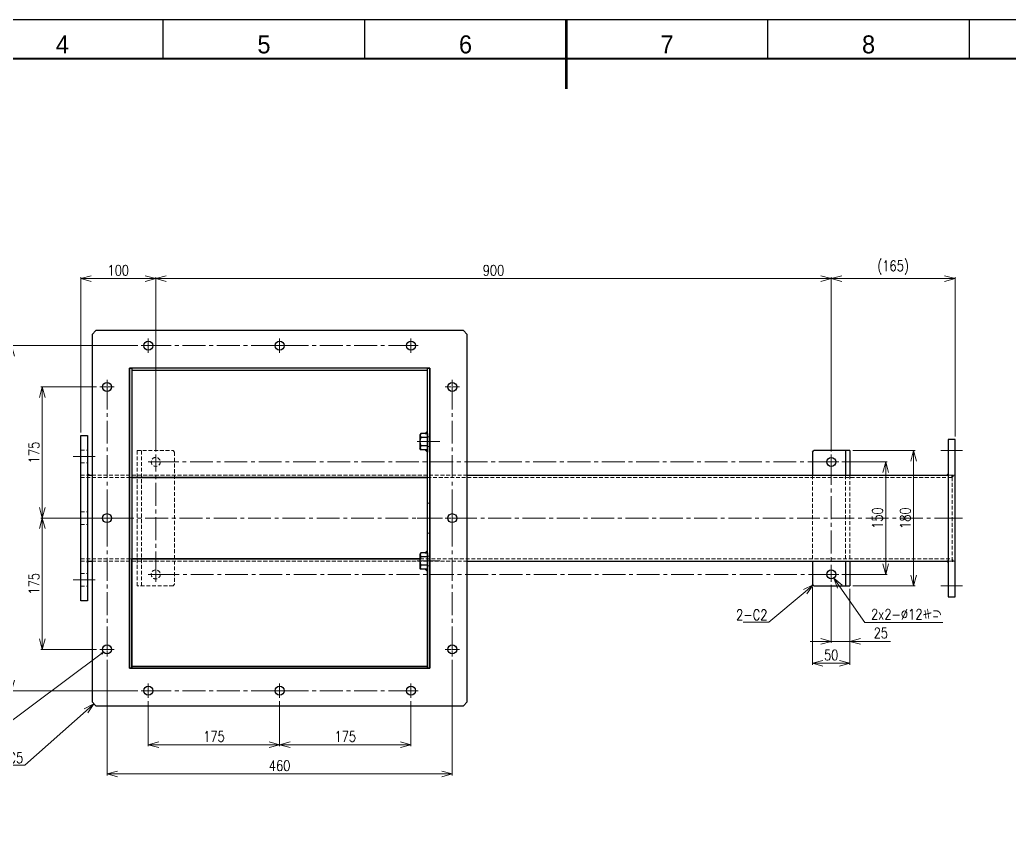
# Model space of a CAD drawing. Header units: millimetres. Extents: x 0 to 7035, y -19 to 2332.
# Drawn here: x 4696 to 6014, y 1205 to 2279 of the extents above; entities that cross this region are included whole.
import ezdxf
from ezdxf import colors
from ezdxf.entities.mleader import LeaderData, LeaderLine
from ezdxf.enums import TextEntityAlignment as Align
from ezdxf.math import Vec2, Vec3

# ---------------------------------------------------------------- set-up
doc = ezdxf.new("R2010")
doc.units = ezdxf.units.MM
doc.header["$LTSCALE"] = 1.6
doc.header["$PDMODE"] = 99
doc.header["$PDSIZE"] = 1
doc.linetypes.add('CENTER2', pattern=[28.575, 19.05, -3.175, 3.175, -3.175])
doc.linetypes.add('HIDDEN2', pattern=[4.7625, 3.175, -1.5875])
for name, color, linetype, lineweight in [('03_かくれ線', 6, 'HIDDEN2', 13), ('04_中心線', 1, 'CENTER2', 9), ('07_寸法線', 3, 'Continuous', 9), ('99_図枠', 7, 'Continuous', 40)]:
    doc.layers.add(name, color=color, linetype=linetype, lineweight=lineweight)
doc.styles.add('寸法用', font='simplex.shx', dxfattribs={"width": 0.8, "bigfont": '@extfont2.shx'})
doc.styles.add('表題用', font='MS PGothic.ttf')
doc.dimstyles.new('機械製図用', dxfattribs={"dimtxt": 3.5, "dimasz": 3.5, "dimexe": 2, "dimexo": 0, "dimgap": 1.2, "dimtad": 1, "dimdsep": 46, "dimtxsty": '寸法用', "dimblk": 'OPEN30', "dimcen": 0, "dimclrd": 256, "dimclre": 256, "dimclrt": 7, "dimazin": 2, "dimtm": 1e-09, "dimtfac": 0.75, "dimtmove": 0, "dimatfit": 3, "dimldrblk": 'OPEN30', "dimfxl": 1, "dimlwd": -1, "dimlwe": -1, "dimarcsym": 0})
doc.dimstyles.new('機械製図用$3', dxfattribs={"dimtxt": 3.5, "dimasz": 3.5, "dimexe": 2, "dimexo": 0, "dimgap": 1.2, "dimtad": 1, "dimtih": 1, "dimtoh": 1, "dimdsep": 46, "dimtxsty": '寸法用', "dimblk": 'OPEN30', "dimcen": 0, "dimsd1": 1, "dimclrd": 256, "dimclre": 256, "dimclrt": 7, "dimazin": 2, "dimtm": 1e-09, "dimtfac": 0.75, "dimtofl": 0, "dimtmove": 0, "dimatfit": 3, "dimldrblk": 'OPEN30', "dimfxl": 1, "dimlwd": -1, "dimlwe": -1, "dimarcsym": 0})

# ---------------------------------------------------------------- blocks, each defined once
blk = doc.blocks.new('_Open30')
at = {"color": 0, "linetype": 'ByBlock', "lineweight": -2}
for p, q in [((-1, 0.268), (0, 0)), ((0, 0), (-1, -0.268)), ((0, 0), (-1, 0))]:
    blk.add_line(p, q, dxfattribs=at)
blk = doc.blocks.new('*D228')
at = {"layer": '07_寸法線', "transparency": 16777216}
for p, q in [((4867.1, 1370.3), (4867.1, 1310.2)), ((5042.1, 1370.3), (5042.1, 1310.2)), ((5028.1, 1312.2), (4881.1, 1312.2))]:
    blk.add_line(p, q, dxfattribs=at)
at = {"layer": 'Defpoints', "color": 0, "transparency": 16777216}
for p in [(4867.1, 1374.3), (5042.1, 1374.3), (4867.1, 1312.2)]:
    blk.add_point(p, dxfattribs=at)
at = {"layer": '07_寸法線', "transparency": 16777216, "xscale": 14, "yscale": 14, "zscale": 14, "rotation": 180}
blk.add_blockref('_Open30', (4867.1, 1312.2), dxfattribs=at)
at = {"layer": '07_寸法線', "transparency": 16777216, "xscale": 14, "yscale": 14, "zscale": 14}
blk.add_blockref('_Open30', (5042.1, 1312.2), dxfattribs=at)
at = {"layer": '07_寸法線', "color": 7, "transparency": 16777216, "insert": (4954.6, 1323.2), "char_height": 14, "attachment_point": 5, "style": '寸法用'}
blk.add_mtext('175', dxfattribs=at)
blk = doc.blocks.new('*D229')
at = {"layer": '07_寸法線', "transparency": 16777216}
for p, q in [((5042.1, 1370.3), (5042.1, 1310.2)), ((5217.1, 1370.3), (5217.1, 1310.2)), ((5056.1, 1312.2), (5203.1, 1312.2))]:
    blk.add_line(p, q, dxfattribs=at)
at = {"layer": 'Defpoints', "color": 0, "transparency": 16777216}
for p in [(5042.1, 1374.3), (5217.1, 1374.3), (5217.1, 1312.2)]:
    blk.add_point(p, dxfattribs=at)
at = {"layer": '07_寸法線', "transparency": 16777216, "xscale": 14, "yscale": 14, "zscale": 14, "rotation": 180}
blk.add_blockref('_Open30', (5042.1, 1312.2), dxfattribs=at)
at = {"layer": '07_寸法線', "transparency": 16777216, "xscale": 14, "yscale": 14, "zscale": 14}
blk.add_blockref('_Open30', (5217.1, 1312.2), dxfattribs=at)
at = {"layer": '07_寸法線', "color": 7, "transparency": 16777216, "insert": (5129.6, 1323.2), "char_height": 14, "attachment_point": 5, "style": '寸法用'}
blk.add_mtext('175', dxfattribs=at)
blk = doc.blocks.new('*D230')
at = {"layer": '07_寸法線', "transparency": 16777216}
for p, q in [((4812.1, 1425.3), (4812.1, 1271.4)), ((5272.1, 1425.3), (5272.1, 1271.4)), ((4826.1, 1273.4), (5258.1, 1273.4))]:
    blk.add_line(p, q, dxfattribs=at)
at = {"layer": 'Defpoints', "color": 0, "transparency": 16777216}
for p in [(4812.1, 1429.3), (5272.1, 1429.3), (5272.1, 1273.4)]:
    blk.add_point(p, dxfattribs=at)
at = {"layer": '07_寸法線', "transparency": 16777216, "xscale": 14, "yscale": 14, "zscale": 14, "rotation": 180}
blk.add_blockref('_Open30', (4812.1, 1273.4), dxfattribs=at)
at = {"layer": '07_寸法線', "transparency": 16777216, "xscale": 14, "yscale": 14, "zscale": 14}
blk.add_blockref('_Open30', (5272.1, 1273.4), dxfattribs=at)
at = {"layer": '07_寸法線', "color": 7, "transparency": 16777216, "insert": (5042.1, 1284.4), "char_height": 14, "attachment_point": 5, "style": '寸法用'}
blk.add_mtext('460', dxfattribs=at)
blk = doc.blocks.new('*D254')
at = {"layer": '07_寸法線', "transparency": 16777216}
for p, q in [((4767.5, 1614.3), (4723.9, 1614.3)), ((4725.9, 1453.3), (4725.9, 1600.3)), ((4798.1, 1439.3), (4723.9, 1439.3))]:
    blk.add_line(p, q, dxfattribs=at)
at = {"layer": 'Defpoints', "color": 0, "transparency": 16777216}
for p in [(4725.9, 1614.3), (4771.5, 1614.3), (4802.1, 1439.3)]:
    blk.add_point(p, dxfattribs=at)
at = {"layer": '07_寸法線', "transparency": 16777216, "xscale": 14, "yscale": 14, "zscale": 14}
for p, rotation in [((4725.9, 1614.3), 90), ((4725.9, 1439.3), 270)]:
    blk.add_blockref('_Open30', p, dxfattribs=dict(at, rotation=rotation))
at = {"layer": '07_寸法線', "color": 7, "transparency": 16777216, "insert": (4714.9, 1526.8), "char_height": 14, "attachment_point": 5, "rotation": 90, "style": '寸法用'}
blk.add_mtext('175', dxfattribs=at)
blk = doc.blocks.new('*D253')
at = {"layer": '07_寸法線', "transparency": 16777216}
for p, q in [((4798.1, 1789.3), (4723.9, 1789.3)), ((4725.9, 1628.3), (4725.9, 1775.3)), ((4767.5, 1614.3), (4723.9, 1614.3))]:
    blk.add_line(p, q, dxfattribs=at)
at = {"layer": 'Defpoints', "color": 0, "transparency": 16777216}
for p in [(4725.9, 1789.3), (4802.1, 1789.3), (4771.5, 1614.3)]:
    blk.add_point(p, dxfattribs=at)
at = {"layer": '07_寸法線', "transparency": 16777216, "xscale": 14, "yscale": 14, "zscale": 14}
for p, rotation in [((4725.9, 1789.3), 90), ((4725.9, 1614.3), 270)]:
    blk.add_blockref('_Open30', p, dxfattribs=dict(at, rotation=rotation))
at = {"layer": '07_寸法線', "color": 7, "transparency": 16777216, "insert": (4714.9, 1701.8), "char_height": 14, "attachment_point": 5, "rotation": 90, "style": '寸法用'}
blk.add_mtext('175', dxfattribs=at)
blk = doc.blocks.new('*D255')
at = {"layer": '07_寸法線', "transparency": 16777216}
for p, q in [((4853.1, 1844.3), (4683, 1844.3)), ((4685, 1830.3), (4685, 1398.3)), ((4853.1, 1384.3), (4683, 1384.3))]:
    blk.add_line(p, q, dxfattribs=at)
at = {"layer": 'Defpoints', "color": 0, "transparency": 16777216}
for p in [(4857.1, 1844.3), (4685, 1384.3), (4857.1, 1384.3)]:
    blk.add_point(p, dxfattribs=at)
at = {"layer": '07_寸法線', "transparency": 16777216, "xscale": 14, "yscale": 14, "zscale": 14}
for p, rotation in [((4685, 1844.3), 90), ((4685, 1384.3), 270)]:
    blk.add_blockref('_Open30', p, dxfattribs=dict(at, rotation=rotation))
at = {"layer": '07_寸法線', "color": 7, "transparency": 16777216, "insert": (4674, 1614.3), "char_height": 14, "attachment_point": 5, "rotation": 90, "style": '寸法用'}
blk.add_mtext('460', dxfattribs=at)
blk = doc.blocks.new('*D259')
at = {"layer": '07_寸法線', "transparency": 16777216}
for p, q in [((5791.1, 1689.3), (5851.8, 1689.3)), ((5849.8, 1553.3), (5849.8, 1675.3)), ((5791.1, 1539.3), (5851.8, 1539.3))]:
    blk.add_line(p, q, dxfattribs=at)
at = {"layer": 'Defpoints', "color": 0, "transparency": 16777216}
for p in [(5787.1, 1689.3), (5849.8, 1689.3), (5787.1, 1539.3)]:
    blk.add_point(p, dxfattribs=at)
at = {"layer": '07_寸法線', "transparency": 16777216, "xscale": 14, "yscale": 14, "zscale": 14}
for p, rotation in [((5849.8, 1689.3), 90), ((5849.8, 1539.3), 270)]:
    blk.add_blockref('_Open30', p, dxfattribs=dict(at, rotation=rotation))
at = {"layer": '07_寸法線', "color": 7, "transparency": 16777216, "insert": (5838.8, 1614.3), "char_height": 14, "attachment_point": 5, "rotation": 90, "style": '寸法用'}
blk.add_mtext('150', dxfattribs=at)
blk = doc.blocks.new('*D257')
at = {"layer": '07_寸法線', "transparency": 16777216}
for p, q in [((4877.1, 1703.3), (4877.1, 1935.7)), ((4891.1, 1933.7), (5763.1, 1933.7)), ((5777.1, 1703.3), (5777.1, 1935.7))]:
    blk.add_line(p, q, dxfattribs=at)
at = {"layer": 'Defpoints', "color": 0, "transparency": 16777216}
for p in [(5777.1, 1933.7), (4877.1, 1699.3), (5777.1, 1699.3)]:
    blk.add_point(p, dxfattribs=at)
at = {"layer": '07_寸法線', "transparency": 16777216, "xscale": 14, "yscale": 14, "zscale": 14, "rotation": 180}
blk.add_blockref('_Open30', (4877.1, 1933.7), dxfattribs=at)
at = {"layer": '07_寸法線', "transparency": 16777216, "xscale": 14, "yscale": 14, "zscale": 14}
blk.add_blockref('_Open30', (5777.1, 1933.7), dxfattribs=at)
at = {"layer": '07_寸法線', "color": 7, "transparency": 16777216, "insert": (5327.1, 1944.7), "char_height": 14, "attachment_point": 5, "style": '寸法用'}
blk.add_mtext('900', dxfattribs=at)
blk = doc.blocks.new('*D256')
at = {"layer": '07_寸法線', "transparency": 16777216}
for p, q in [((4777.1, 1728.3), (4777.1, 1935.7)), ((4863.1, 1933.7), (4791.1, 1933.7)), ((4877.1, 1703.3), (4877.1, 1935.7))]:
    blk.add_line(p, q, dxfattribs=at)
at = {"layer": 'Defpoints', "color": 0, "transparency": 16777216}
for p in [(4777.1, 1933.7), (4777.1, 1724.3), (4877.1, 1699.3)]:
    blk.add_point(p, dxfattribs=at)
at = {"layer": '07_寸法線', "transparency": 16777216, "xscale": 14, "yscale": 14, "zscale": 14, "rotation": 180}
blk.add_blockref('_Open30', (4777.1, 1933.7), dxfattribs=at)
at = {"layer": '07_寸法線', "transparency": 16777216, "xscale": 14, "yscale": 14, "zscale": 14}
blk.add_blockref('_Open30', (4877.1, 1933.7), dxfattribs=at)
at = {"layer": '07_寸法線', "color": 7, "transparency": 16777216, "insert": (4827.1, 1944.7), "char_height": 14, "attachment_point": 5, "style": '寸法用'}
blk.add_mtext('100', dxfattribs=at)
blk = doc.blocks.new('*D258')
at = {"layer": '07_寸法線', "transparency": 16777216}
for p, q in [((5777.1, 1703.3), (5777.1, 1935.7)), ((5791.1, 1933.7), (5928.1, 1933.7)), ((5942.1, 1723.3), (5942.1, 1935.7))]:
    blk.add_line(p, q, dxfattribs=at)
at = {"layer": 'Defpoints', "color": 0, "transparency": 16777216}
for p in [(5942.1, 1933.7), (5942.1, 1719.3), (5777.1, 1699.3)]:
    blk.add_point(p, dxfattribs=at)
at = {"layer": '07_寸法線', "transparency": 16777216, "xscale": 14, "yscale": 14, "zscale": 14, "rotation": 180}
blk.add_blockref('_Open30', (5777.1, 1933.7), dxfattribs=at)
at = {"layer": '07_寸法線', "transparency": 16777216, "xscale": 14, "yscale": 14, "zscale": 14}
blk.add_blockref('_Open30', (5942.1, 1933.7), dxfattribs=at)
at = {"layer": '07_寸法線', "color": 7, "transparency": 16777216, "insert": (5859.6, 1948.3), "char_height": 14, "attachment_point": 5, "style": '寸法用'}
blk.add_mtext('(165)', dxfattribs=at)
blk = doc.blocks.new('*D236')
at = {"layer": '07_寸法線', "transparency": 16777216}
for p, q in [((4662.1, 1327.1), (4804.5, 1433.6)), ((4571.8, 1327.1), (4662.1, 1327.1))]:
    blk.add_line(p, q, dxfattribs=at)
at = {"layer": 'Defpoints', "color": 0, "transparency": 16777216}
for p in [(4816.9, 1442.9), (4807.3, 1435.7)]:
    blk.add_point(p, dxfattribs=at)
at = {"layer": '07_寸法線', "transparency": 16777216, "xscale": 3.5, "yscale": 3.5, "zscale": 3.5, "rotation": 36.79701600755254}
blk.add_blockref('_Open30', (4807.3, 1435.7), dxfattribs=at)
at = {"layer": '07_寸法線', "color": 7, "transparency": 16777216, "insert": (4615, 1338.1), "char_height": 14, "attachment_point": 5, "style": '寸法用'}
blk.add_mtext('12-∅12キリ', dxfattribs=at)
blk = doc.blocks.new('*D260')
at = {"layer": '07_寸法線', "transparency": 16777216}
for p, q in [((5806.1, 1704.3), (5888.9, 1704.3)), ((5886.9, 1538.3), (5886.9, 1690.3)), ((5806.1, 1524.3), (5888.9, 1524.3))]:
    blk.add_line(p, q, dxfattribs=at)
at = {"layer": 'Defpoints', "color": 0, "transparency": 16777216}
for p in [(5802.1, 1704.3), (5886.9, 1704.3), (5802.1, 1524.3)]:
    blk.add_point(p, dxfattribs=at)
at = {"layer": '07_寸法線', "transparency": 16777216, "xscale": 14, "yscale": 14, "zscale": 14}
for p, rotation in [((5886.9, 1704.3), 90), ((5886.9, 1524.3), 270)]:
    blk.add_blockref('_Open30', p, dxfattribs=dict(at, rotation=rotation))
at = {"layer": '07_寸法線', "color": 7, "transparency": 16777216, "insert": (5875.9, 1614.3), "char_height": 14, "attachment_point": 5, "rotation": 90, "style": '寸法用'}
blk.add_mtext('180', dxfattribs=at)
blk = doc.blocks.new('*D261')
at = {"layer": '07_寸法線', "transparency": 16777216}
for p, q in [((5777.1, 1525.3), (5777.1, 1448.1)), ((5802.1, 1520.3), (5802.1, 1448.1)), ((5763.1, 1450.1), (5749.1, 1450.1)), ((5777.1, 1450.1), (5802.1, 1450.1)), ((5816.1, 1450.1), (5856.3, 1450.1))]:
    blk.add_line(p, q, dxfattribs=at)
at = {"layer": 'Defpoints', "color": 0, "transparency": 16777216}
for p in [(5777.1, 1529.3), (5802.1, 1524.3), (5802.1, 1450.1)]:
    blk.add_point(p, dxfattribs=at)
at = {"layer": '07_寸法線', "transparency": 16777216, "xscale": 14, "yscale": 14, "zscale": 14}
blk.add_blockref('_Open30', (5777.1, 1450.1), dxfattribs=at)
at = {"layer": '07_寸法線', "transparency": 16777216, "xscale": 14, "yscale": 14, "zscale": 14, "rotation": 180}
blk.add_blockref('_Open30', (5802.1, 1450.1), dxfattribs=at)
at = {"layer": '07_寸法線', "color": 7, "transparency": 16777216, "insert": (5843.2, 1461.1), "char_height": 14, "attachment_point": 5, "style": '寸法用'}
blk.add_mtext('25', dxfattribs=at)
blk = doc.blocks.new('*D262')
at = {"layer": '07_寸法線', "transparency": 16777216}
for p, q in [((5752.1, 1522.3), (5752.1, 1418.8)), ((5802.1, 1520.3), (5802.1, 1418.8)), ((5766.1, 1420.8), (5788.1, 1420.8))]:
    blk.add_line(p, q, dxfattribs=at)
at = {"layer": 'Defpoints', "color": 0, "transparency": 16777216}
for p in [(5752.1, 1526.3), (5802.1, 1524.3), (5802.1, 1420.8)]:
    blk.add_point(p, dxfattribs=at)
at = {"layer": '07_寸法線', "transparency": 16777216, "xscale": 14, "yscale": 14, "zscale": 14, "rotation": 180}
blk.add_blockref('_Open30', (5752.1, 1420.8), dxfattribs=at)
at = {"layer": '07_寸法線', "transparency": 16777216, "xscale": 14, "yscale": 14, "zscale": 14}
blk.add_blockref('_Open30', (5802.1, 1420.8), dxfattribs=at)
at = {"layer": '07_寸法線', "color": 7, "transparency": 16777216, "insert": (5777.1, 1431.8), "char_height": 14, "attachment_point": 5, "style": '寸法用'}
blk.add_mtext('50', dxfattribs=at)
blk = doc.blocks.new('*D263')
at = {"layer": '07_寸法線', "transparency": 16777216}
for p, q in [((5822, 1475.1), (5788.6, 1522.9)), ((5926, 1475.1), (5822, 1475.1))]:
    blk.add_line(p, q, dxfattribs=at)
at = {"layer": 'Defpoints', "color": 0, "transparency": 16777216}
for p in [(5773.7, 1544.2), (5780.6, 1534.4)]:
    blk.add_point(p, dxfattribs=at)
at = {"layer": '07_寸法線', "transparency": 16777216, "xscale": 14, "yscale": 14, "zscale": 14, "rotation": 124.94528765231}
blk.add_blockref('_Open30', (5780.6, 1534.4), dxfattribs=at)
at = {"layer": '07_寸法線', "color": 7, "transparency": 16777216, "insert": (5877.3, 1486.1), "char_height": 14, "attachment_point": 5, "style": '寸法用'}
blk.add_mtext('2x2-∅12キリ', dxfattribs=at)
blk = doc.blocks.new('*U216')
at = {"layer": '04_中心線', "color": 0, "linetype": 'CENTER2', "transparency": 16777216}
for p, q in [((-9.5, 0), (-1.2, 0)), ((0, 1.2), (0, 9.5)), ((1.2, 0), (9.5, 0)), ((0, -9.5), (0, -1.2))]:
    blk.add_line(p, q, dxfattribs=at)
at = {"layer": '04_中心線', "color": 0, "linetype": 'Continuous', "transparency": 16777216}
for p, q in [((-0.6, 0), (0.6, 0)), ((0, -0.6), (0, 0.6))]:
    blk.add_line(p, q, dxfattribs=at)
blk = doc.blocks.new('*U217')
at = {"layer": '04_中心線', "color": 0, "linetype": 'CENTER2', "transparency": 16777216}
for p, q in [((-9.5, 0), (-1.2, 0)), ((0, 1.2), (0, 9.5)), ((1.2, 0), (9.5, 0)), ((0, -9.5), (0, -1.2))]:
    blk.add_line(p, q, dxfattribs=at)
at = {"layer": '04_中心線', "color": 0, "linetype": 'Continuous', "transparency": 16777216}
for p, q in [((-0.6, 0), (0.6, 0)), ((0, -0.6), (0, 0.6))]:
    blk.add_line(p, q, dxfattribs=at)
blk = doc.blocks.new('*U218')
at = {"layer": '04_中心線', "color": 0, "linetype": 'CENTER2', "transparency": 16777216}
for p, q in [((-9.5, 0), (-1.2, 0)), ((0, 1.2), (0, 9.5)), ((1.2, 0), (9.5, 0)), ((0, -9.5), (0, -1.2))]:
    blk.add_line(p, q, dxfattribs=at)
at = {"layer": '04_中心線', "color": 0, "linetype": 'Continuous', "transparency": 16777216}
for p, q in [((-0.6, 0), (0.6, 0)), ((0, -0.6), (0, 0.6))]:
    blk.add_line(p, q, dxfattribs=at)
blk = doc.blocks.new('*U219')
at = {"layer": '04_中心線', "color": 0, "linetype": 'CENTER2', "transparency": 16777216}
for p, q in [((-9.5, 0), (-1.2, 0)), ((0, 1.2), (0, 9.5)), ((1.2, 0), (9.5, 0)), ((0, -9.5), (0, -1.2))]:
    blk.add_line(p, q, dxfattribs=at)
at = {"layer": '04_中心線', "color": 0, "linetype": 'Continuous', "transparency": 16777216}
for p, q in [((-0.6, 0), (0.6, 0)), ((0, -0.6), (0, 0.6))]:
    blk.add_line(p, q, dxfattribs=at)
blk = doc.blocks.new('*U220')
at = {"layer": '04_中心線', "color": 0, "linetype": 'CENTER2', "transparency": 16777216}
for p, q in [((-9.5, 0), (-1.2, 0)), ((0, 1.2), (0, 9.5)), ((1.2, 0), (9.5, 0)), ((0, -9.5), (0, -1.2))]:
    blk.add_line(p, q, dxfattribs=at)
at = {"layer": '04_中心線', "color": 0, "linetype": 'Continuous', "transparency": 16777216}
for p, q in [((-0.6, 0), (0.6, 0)), ((0, -0.6), (0, 0.6))]:
    blk.add_line(p, q, dxfattribs=at)
blk = doc.blocks.new('*U221')
at = {"layer": '04_中心線', "color": 0, "linetype": 'CENTER2', "transparency": 16777216}
for p, q in [((-9.5, 0), (-1.2, 0)), ((0, 1.2), (0, 9.5)), ((1.2, 0), (9.5, 0)), ((0, -9.5), (0, -1.2))]:
    blk.add_line(p, q, dxfattribs=at)
at = {"layer": '04_中心線', "color": 0, "linetype": 'Continuous', "transparency": 16777216}
for p, q in [((-0.6, 0), (0.6, 0)), ((0, -0.6), (0, 0.6))]:
    blk.add_line(p, q, dxfattribs=at)
blk = doc.blocks.new('*U222')
at = {"layer": '04_中心線', "color": 0, "linetype": 'CENTER2', "transparency": 16777216}
for p, q in [((-9.5, 0), (-1.2, 0)), ((0, 1.2), (0, 9.5)), ((1.2, 0), (9.5, 0)), ((0, -9.5), (0, -1.2))]:
    blk.add_line(p, q, dxfattribs=at)
at = {"layer": '04_中心線', "color": 0, "linetype": 'Continuous', "transparency": 16777216}
for p, q in [((-0.6, 0), (0.6, 0)), ((0, -0.6), (0, 0.6))]:
    blk.add_line(p, q, dxfattribs=at)
blk = doc.blocks.new('*U223')
at = {"layer": '04_中心線', "color": 0, "linetype": 'CENTER2', "transparency": 16777216}
for p, q in [((-9.5, 0), (-1.2, 0)), ((0, 1.2), (0, 9.5)), ((1.2, 0), (9.5, 0)), ((0, -9.5), (0, -1.2))]:
    blk.add_line(p, q, dxfattribs=at)
at = {"layer": '04_中心線', "color": 0, "linetype": 'Continuous', "transparency": 16777216}
for p, q in [((-0.6, 0), (0.6, 0)), ((0, -0.6), (0, 0.6))]:
    blk.add_line(p, q, dxfattribs=at)
blk = doc.blocks.new('*U224')
at = {"layer": '04_中心線', "color": 0, "linetype": 'CENTER2', "transparency": 16777216}
for p, q in [((-9.5, 0), (-1.2, 0)), ((0, 1.2), (0, 9.5)), ((1.2, 0), (9.5, 0)), ((0, -9.5), (0, -1.2))]:
    blk.add_line(p, q, dxfattribs=at)
at = {"layer": '04_中心線', "color": 0, "linetype": 'Continuous', "transparency": 16777216}
for p, q in [((-0.6, 0), (0.6, 0)), ((0, -0.6), (0, 0.6))]:
    blk.add_line(p, q, dxfattribs=at)
blk = doc.blocks.new('*U225')
at = {"layer": '04_中心線', "color": 0, "linetype": 'CENTER2', "transparency": 16777216}
for p, q in [((-9.5, 0), (-1.2, 0)), ((0, 1.2), (0, 9.5)), ((1.2, 0), (9.5, 0)), ((0, -9.5), (0, -1.2))]:
    blk.add_line(p, q, dxfattribs=at)
at = {"layer": '04_中心線', "color": 0, "linetype": 'Continuous', "transparency": 16777216}
for p, q in [((-0.6, 0), (0.6, 0)), ((0, -0.6), (0, 0.6))]:
    blk.add_line(p, q, dxfattribs=at)
blk = doc.blocks.new('*U226')
at = {"layer": '04_中心線', "color": 0, "linetype": 'CENTER2', "transparency": 16777216}
for p, q in [((-9.5, 0), (-1.2, 0)), ((0, 1.2), (0, 9.5)), ((1.2, 0), (9.5, 0)), ((0, -9.5), (0, -1.2))]:
    blk.add_line(p, q, dxfattribs=at)
at = {"layer": '04_中心線', "color": 0, "linetype": 'Continuous', "transparency": 16777216}
for p, q in [((-0.6, 0), (0.6, 0)), ((0, -0.6), (0, 0.6))]:
    blk.add_line(p, q, dxfattribs=at)
blk = doc.blocks.new('*U227')
at = {"layer": '04_中心線', "color": 0, "linetype": 'CENTER2', "transparency": 16777216}
for p, q in [((-9.5, 0), (-1.2, 0)), ((0, 1.2), (0, 9.5)), ((1.2, 0), (9.5, 0)), ((0, -9.5), (0, -1.2))]:
    blk.add_line(p, q, dxfattribs=at)
at = {"layer": '04_中心線', "color": 0, "linetype": 'Continuous', "transparency": 16777216}
for p, q in [((-0.6, 0), (0.6, 0)), ((0, -0.6), (0, 0.6))]:
    blk.add_line(p, q, dxfattribs=at)

msp = doc.modelspace()

# ---------------------------------------------------------------- hatches: boundary and pattern name
h = msp.add_hatch(color=256)
h.dxf.hatch_style = 1
h.paths.add_polyline_path([(5236.118, 1727.248), (5239.118, 1727.248), (5239.118, 1730.248)])
h.paths.add_polyline_path([(5239.118, 1702.308), (5239.118, 1705.308), (5236.118, 1705.308)])
h = msp.add_hatch(color=256)
h.dxf.hatch_style = 1
h.paths.add_polyline_path([(5236.118, 1568.248), (5239.118, 1568.248), (5239.118, 1571.248)])
h.paths.add_polyline_path([(5239.118, 1543.308), (5239.118, 1546.308), (5236.118, 1546.308)])

# ---------------------------------------------------------------- linework, layer by layer
for p, q in [((4845.118, 1811.528), (5239.118, 1811.528)), ((5239.118, 1668.428), (4845.118, 1668.428)), ((5229.118, 1560.128), (4845.118, 1560.128)), ((4845.118, 1559.878), (5229.118, 1559.878)), ((4845.118, 1414.278), (4845.118, 1559.878)), ((5239.118, 1559.878), (5239.118, 1414.278)), ((4845.118, 1417.028), (5239.118, 1417.028)), ((5239.118, 1414.278), (4845.118, 1414.278))]:
    msp.add_line(p, q)
at = {"color": 0}
for p, q in [((5752.118, 1702.278), (5754.118, 1704.278)), ((5752.118, 1702.278), (5752.118, 1671.428)), ((5802.118, 1704.278), (5754.118, 1704.278)), ((5796.118, 1704.278), (5796.118, 1671.428)), ((5802.118, 1704.278), (5802.118, 1671.428)), ((4786.118, 1671.428), (4792.118, 1671.428)), ((5292.118, 1671.428), (5933.118, 1671.428)), ((4786.118, 1557.128), (4792.118, 1557.128)), ((5292.118, 1557.128), (5933.118, 1557.128)), ((5752.118, 1557.128), (5752.118, 1526.278)), ((5796.118, 1557.128), (5796.118, 1524.278)), ((5802.118, 1557.128), (5802.118, 1524.278)), ((5754.118, 1524.278), (5752.118, 1526.278)), ((5754.118, 1524.278), (5802.118, 1524.278))]:
    msp.add_line(p, q, dxfattribs=at)
for points in [[(4797.118, 1364.278), (5287.118, 1364.278), (5292.118, 1369.278), (5292.118, 1859.278), (5287.118, 1864.278), (4797.118, 1864.278), (4792.118, 1859.278), (4792.118, 1369.278)], [(4842.118, 1414.278), (5242.118, 1414.278), (5242.118, 1814.278), (4842.118, 1814.278)], [(4777.118, 1724.278), (4786.118, 1724.278), (4786.118, 1504.278), (4777.118, 1504.278)], [(5933.118, 1509.278), (5942.118, 1509.278), (5942.118, 1719.278), (5933.118, 1719.278)]]:
    msp.add_lwpolyline(points, close=True, dxfattribs=at)
for points in [[(4842.118, 1814.278), (4845.118, 1814.278), (4845.118, 1414.278), (4842.118, 1414.278)], [(4845.118, 1668.678), (5239.118, 1668.678), (5239.118, 1814.278), (4845.118, 1814.278)], [(5239.118, 1814.278), (5242.118, 1814.278), (5242.118, 1414.278), (5239.118, 1414.278)]]:
    msp.add_lwpolyline(points, close=True)
for points in [[(5230.255, 1727.248), (5229.118, 1725.278)], [(5239.118, 1727.248), (5230.255, 1727.248)], [(5236.118, 1727.248), (5239.118, 1727.248), (5239.118, 1730.248), (5236.118, 1727.248)], [(5239.118, 1727.248), (5239.118, 1705.308)], [(5229.118, 1725.278), (5229.118, 1707.278)], [(5239.118, 1721.763), (5230.255, 1721.763)], [(5230.255, 1705.308), (5229.118, 1707.278)], [(5239.118, 1710.793), (5230.255, 1710.793)], [(5239.118, 1705.308), (5230.255, 1705.308)], [(5236.118, 1705.308), (5239.118, 1705.308), (5239.118, 1702.308), (5236.118, 1705.308)], [(5236.118, 1568.248), (5239.118, 1568.248), (5239.118, 1571.248), (5236.118, 1568.248)], [(5230.255, 1568.248), (5229.118, 1566.278)], [(5229.118, 1566.278), (5229.118, 1548.278)], [(5239.118, 1568.248), (5230.255, 1568.248)], [(5239.118, 1562.763), (5230.255, 1562.763)], [(5239.118, 1568.248), (5239.118, 1546.308)], [(5230.255, 1546.308), (5229.118, 1548.278)], [(5239.118, 1551.793), (5230.255, 1551.793)], [(5239.118, 1546.308), (5230.255, 1546.308)], [(5236.118, 1546.308), (5239.118, 1546.308), (5239.118, 1543.308), (5236.118, 1546.308)]]:
    msp.add_lwpolyline(points)
for points in [[(5230.255, 1727.248, 0.26794908), (5230.255, 1721.763)], [(5230.255, 1721.763, 0.20733158), (5230.255, 1710.793)], [(5230.255, 1710.793, 0.26794908), (5230.255, 1705.308)], [(5230.255, 1562.763, 0.20733158), (5230.255, 1551.793)], [(5230.255, 1568.248, 0.26794908), (5230.255, 1562.763)], [(5230.255, 1551.793, 0.26794908), (5230.255, 1546.308)]]:
    msp.add_lwpolyline(points, format="xyb")
at = {"color": 3}
for points in [[(4786.118, 1671.428), (4788.118, 1671.428), (4788.118, 1671.428), (4786.118, 1673.428)], [(5933.118, 1671.428), (5931.118, 1671.428), (5931.118, 1671.428), (5933.118, 1673.428)], [(5938.118, 1671.428), (5940.118, 1671.428), (5940.118, 1671.428), (5938.118, 1669.428)], [(4786.118, 1557.128), (4788.118, 1557.128), (4788.118, 1557.128), (4786.118, 1555.128)], [(5933.118, 1557.128), (5931.118, 1557.128), (5931.118, 1557.128), (5933.118, 1555.128)], [(5938.118, 1557.128), (5940.118, 1557.128), (5940.118, 1557.128), (5938.118, 1559.128)]]:
    msp.add_lwpolyline(points, close=True, dxfattribs=at)
at = {"color": 0}
for centre in [(4867.118, 1844.278), (5042.118, 1844.278), (5217.118, 1844.278), (4812.118, 1789.278), (5272.118, 1789.278), (5777.118, 1689.278), (4812.118, 1614.278), (5272.118, 1614.278), (5777.118, 1539.278), (4812.118, 1439.278), (5272.118, 1439.278), (4867.118, 1384.278), (5042.118, 1384.278), (5217.118, 1384.278)]:
    msp.add_circle(centre, 6, dxfattribs=at)
at = {"layer": '03_かくれ線'}
for p, q in [((5242.118, 1722.778), (5239.118, 1722.778)), ((4777.118, 1705.05), (4786.118, 1705.05)), ((4852.118, 1704.278), (4900.118, 1704.278)), ((4852.118, 1704.278), (4852.118, 1524.278)), ((4858.118, 1704.278), (4858.118, 1524.278)), ((4902.118, 1702.278), (4900.118, 1704.278)), ((4902.118, 1702.278), (4902.118, 1526.278)), ((5242.118, 1709.778), (5239.118, 1709.778)), ((4777.118, 1688.05), (4786.118, 1688.05)), ((4777.118, 1671.428), (4786.118, 1671.428)), ((4777.118, 1671.428), (4777.118, 1557.128)), ((4777.118, 1671.428), (4786.118, 1671.428)), ((4777.118, 1668.428), (4845.118, 1668.428)), ((4792.118, 1671.428), (5240.118, 1671.428)), ((4842.118, 1671.428), (4842.118, 1557.128)), ((4845.118, 1668.428), (4842.118, 1668.428)), ((4845.118, 1671.428), (5239.118, 1671.428)), ((5242.118, 1668.428), (5239.118, 1668.428)), ((5239.118, 1668.428), (5938.118, 1668.428)), ((5292.118, 1671.428), (5240.118, 1671.428)), ((5242.118, 1671.428), (5242.118, 1557.128)), ((5752.118, 1671.428), (5752.118, 1557.128)), ((5796.118, 1671.428), (5796.118, 1557.128)), ((5802.118, 1671.428), (5802.118, 1557.128)), ((5933.118, 1671.428), (5942.118, 1671.428)), ((5933.118, 1671.428), (5938.118, 1671.428)), ((5938.118, 1557.128), (5938.118, 1671.428)), ((4777.118, 1622.778), (4786.118, 1622.778)), ((5242.118, 1634.278), (5239.118, 1634.278)), ((4777.118, 1605.778), (4786.118, 1605.778)), ((5242.118, 1594.278), (5239.118, 1594.278)), ((4777.118, 1560.128), (4845.118, 1560.128)), ((4777.118, 1557.128), (4786.118, 1557.128)), ((4777.118, 1557.128), (4786.118, 1557.128)), ((4792.118, 1557.128), (5240.118, 1557.128)), ((4845.118, 1560.128), (4842.118, 1560.128)), ((4845.118, 1557.128), (5239.118, 1557.128)), ((5229.118, 1560.128), (5938.118, 1560.128)), ((5229.118, 1559.878), (5239.118, 1559.878)), ((5242.118, 1563.778), (5239.118, 1563.778)), ((5242.118, 1560.128), (5239.118, 1560.128)), ((5292.118, 1557.128), (5240.118, 1557.128)), ((5933.118, 1557.128), (5942.118, 1557.128)), ((5933.118, 1557.128), (5938.118, 1557.128)), ((5242.118, 1550.778), (5239.118, 1550.778)), ((4777.118, 1540.506), (4786.118, 1540.506)), ((4777.118, 1523.506), (4786.118, 1523.506)), ((4900.118, 1524.278), (4852.118, 1524.278)), ((4900.118, 1524.278), (4902.118, 1526.278))]:
    msp.add_line(p, q, dxfattribs=at)
for centre in [(4877.118, 1689.278), (4877.118, 1539.278)]:
    msp.add_circle(centre, 6, dxfattribs=at)
at = {"layer": '04_中心線'}
for p, q in [((4867.118, 1844.278), (5217.118, 1844.278)), ((4812.118, 1439.278), (4812.118, 1789.278)), ((5272.118, 1439.278), (5272.118, 1789.278)), ((5255.618, 1716.278), (5225.618, 1716.278)), ((5952.118, 1704.278), (5923.118, 1704.278)), ((4767.121, 1696.55), (4796.494, 1696.55)), ((4867.118, 1689.278), (4887.118, 1689.278)), ((4877.118, 1679.278), (4877.118, 1699.278)), ((5767.118, 1689.278), (5787.118, 1689.278)), ((5777.118, 1679.278), (5777.118, 1699.278)), ((4767.121, 1614.278), (4796.494, 1614.278)), ((4771.538, 1614.278), (5949.265, 1614.278)), ((5255.618, 1614.278), (5225.618, 1614.278)), ((5952.118, 1614.278), (5923.118, 1614.278)), ((5255.618, 1557.278), (5225.618, 1557.278)), ((4877.118, 1549.278), (4877.118, 1529.278)), ((5777.118, 1549.278), (5777.118, 1529.278)), ((4767.121, 1532.006), (4796.494, 1532.006)), ((4867.118, 1539.278), (4887.118, 1539.278)), ((5767.118, 1539.278), (5787.118, 1539.278)), ((5952.118, 1524.278), (5923.118, 1524.278)), ((4867.118, 1384.278), (5217.118, 1384.278))]:
    msp.add_line(p, q, dxfattribs=at)
for points in [[(5229.118, 1716.278), (5239.118, 1716.278)], [(5229.118, 1557.278), (5239.118, 1557.278)]]:
    msp.add_lwpolyline(points, dxfattribs=at)
msp.add_lwpolyline([(4877.118, 1689.278), (5777.118, 1689.278), (5777.118, 1539.278), (4877.118, 1539.278)], close=True, dxfattribs=at)
at = {"layer": '99_図枠', "lineweight": 25}
for p, q in [((4886.991, 2226.575), (4886.991, 2278.58)), ((5155.538, 2226.575), (5155.538, 2278.58)), ((5692.632, 2226.575), (5692.632, 2278.58)), ((5961.179, 2226.575), (5961.179, 2278.58))]:
    msp.add_line(p, q, dxfattribs=at)
at = {"layer": '99_図枠', "lineweight": 53}
msp.add_line((5424.085, 2278.58), (5424.085, 2186.571), dxfattribs=at)
at = {"layer": '99_図枠'}
msp.add_lwpolyline([(3968.659, 51.773), (6983.361, 51.773), (6983.361, 2226.575), (3968.659, 2226.575)], close=True, dxfattribs=at)
at = {"layer": 'Defpoints'}
msp.add_lwpolyline([(3812.803, 0), (7035.367, 0), (7035.367, 2278.58), (3812.803, 2278.58)], close=True, dxfattribs=at)

# ---------------------------------------------------------------- block references
at = {"layer": '04_中心線', "linetype": 'CENTER2'}
for name, p in [('*U225', (4867.118, 1844.278)), ('*U226', (5042.118, 1844.278)), ('*U227', (5217.118, 1844.278)), ('*U224', (4812.118, 1789.278)), ('*U216', (5272.118, 1789.278)), ('*U223', (4812.118, 1614.278)), ('*U217', (5272.118, 1614.278)), ('*U222', (4812.118, 1439.278)), ('*U218', (5272.118, 1439.278)), ('*U221', (4867.118, 1384.278)), ('*U220', (5042.118, 1384.278)), ('*U219', (5217.118, 1384.278))]:
    msp.add_blockref(name, p, dxfattribs=at)

# ---------------------------------------------------------------- texts
at = {"layer": '99_図枠', "lineweight": 13, "style": '表題用'}
for s, p in [('4', (4752.718, 2226.575)), ('5', (5021.265, 2226.575)), ('6', (5289.812, 2226.575)), ('7', (5558.358, 2226.575)), ('8', (5826.905, 2226.575))]:
    msp.add_text(s, height=24.002, dxfattribs=at).set_placement(p, align=Align.BOTTOM_CENTER)

# ---------------------------------------------------------------- dimensions: what is measured, and where the dimension line sits
at = {"layer": '07_寸法線'}
for base, p1, p2, picture, middle in [((4777.118, 1933.659), (4877.118, 1699.278), (4777.118, 1724.278), '*D256', (4827.118, 1944.659)), ((5777.118, 1933.659), (4877.118, 1699.278), (5777.118, 1699.278), '*D257', (5327.118, 1944.659)), ((5802.118, 1450.129), (5777.118, 1529.278), (5802.118, 1524.278), '*D261', (5843.184, 1461.129)), ((5802.118, 1420.835), (5752.118, 1526.278), (5802.118, 1524.278), '*D262', (5777.118, 1431.835)), ((5272.118, 1273.394), (4812.118, 1429.278), (5272.118, 1429.278), '*D230', (5042.118, 1284.394)), ((4867.118, 1312.243), (5042.118, 1374.278), (4867.118, 1374.278), '*D228', (4954.618, 1323.243)), ((5217.118, 1312.243), (5042.118, 1374.278), (5217.118, 1374.278), '*D229', (5129.618, 1323.243))]:
    dim = msp.add_linear_dim(base=base, p1=p1, p2=p2, dimstyle='機械製図用', override={"dimtxt": 14, "dimasz": 14, "dimexo": 4, "dimgap": 4}, dxfattribs=at)
    dim.commit()
    dim.dimension.update_dxf_attribs({"geometry": picture, "text_midpoint": middle})
dim = msp.add_linear_dim(base=(5942.118, 1933.659), p1=(5777.118, 1699.278), p2=(5942.118, 1719.278), text='(<>)', dimstyle='機械製図用', override={"dimtxt": 14, "dimasz": 14, "dimexo": 4, "dimgap": 4}, dxfattribs=at)
dim.commit()
dim.dimension.update_dxf_attribs({"geometry": '*D258', "text_midpoint": (5859.618, 1948.325)})
for base, p1, p2, picture, middle in [((4684.963, 1384.278), (4857.118, 1844.278), (4857.118, 1384.278), '*D255', (4673.963, 1614.278)), ((4725.897, 1789.278), (4771.538, 1614.278), (4802.118, 1789.278), '*D253', (4714.897, 1701.778)), ((5886.924, 1704.278), (5802.118, 1524.278), (5802.118, 1704.278), '*D260', (5875.924, 1614.278)), ((5849.822, 1689.278), (5787.118, 1539.278), (5787.118, 1689.278), '*D259', (5838.822, 1614.278)), ((4725.897, 1614.278), (4802.118, 1439.278), (4771.538, 1614.278), '*D254', (4714.897, 1526.778))]:
    dim = msp.add_linear_dim(base=base, p1=p1, p2=p2, angle=90, dimstyle='機械製図用', override={"dimtxt": 14, "dimasz": 14, "dimexo": 4, "dimgap": 4}, dxfattribs=at)
    dim.commit()
    dim.dimension.update_dxf_attribs({"geometry": picture, "text_midpoint": middle})
for p1, p2, text, override, picture, middle in [((5773.681, 1544.196), (5780.555, 1534.36), '2x2-<>キリ', {"dimtxt": 14, "dimasz": 14, "dimgap": 4}, '*D263', (5877.278, 1475.08)), ((4816.922, 1442.872), (4807.313, 1435.684), '12-<>キリ', {"dimtxt": 14, "dimgap": 4}, '*D236', (4614.982, 1327.084))]:
    dim = msp.add_diameter_dim_2p(p1=p1, p2=p2, text=text, dimstyle='機械製図用$3', override=override, dxfattribs=at)
    dim.commit()
    dim.dimension.update_dxf_attribs({"geometry": picture, "text_midpoint": middle, "dimtype": 163})

# ---------------------------------------------------------------- leaders
ml = msp.add_multileader_mtext('Standard', dxfattribs=at)
ml.set_content('2-C2', color=7, style='寸法用')
ml.set_leader_properties(color=256, linetype='ByLayer', lineweight=-1)
ml.set_arrow_properties(name='OPEN30')
ml.build(insert=Vec2(0, 0))
ml.multileader.update_dxf_attribs({"has_dogleg": 0, "text_left_attachment_type": 6, "text_right_attachment_type": 6, "arrow_head_size": 14})
ctx = ml.context
ctx.base_point, ctx.char_height, ctx.arrow_head_size, ctx.plane_origin = Vec3(5646.94, 1475.67), 14, 14, Vec3(5687.059, 1386.431)
ctx.left_attachment, ctx.right_attachment, ctx.text_align_type = 6, 6, 2
notes = []
notes.append((ctx, [(0, (1, 1, 0), (5702.14, 1475.67), (-1, 0), 8, [(0, [(5753.118, 1525.278)], 0, [])])]))
ctx.mtext.insert, ctx.mtext.alignment, ctx.mtext.flow_direction = Vec3(5692.14, 1492.47), 3, 5
ml = msp.add_multileader_mtext('Standard', dxfattribs=at)
ml.set_content('4-C5', color=7, style='寸法用')
ml.set_leader_properties(color=256, linetype='ByLayer', lineweight=-1)
ml.set_arrow_properties(name='OPEN30')
ml.build(insert=Vec2(0, 0))
ml.multileader.update_dxf_attribs({"has_dogleg": 0, "text_left_attachment_type": 6, "text_right_attachment_type": 6, "arrow_head_size": 14})
ctx = ml.context
ctx.base_point, ctx.char_height, ctx.arrow_head_size, ctx.plane_origin = Vec3(4655.281, 1285.06), 14, 14, Vec3(4733.559, 1227.931)
ctx.left_attachment, ctx.right_attachment, ctx.text_align_type = 6, 6, 2
notes.append((ctx, [(0, (1, 1, 0), (4710.481, 1285.06), (-1, 0), 8, [(0, [(4794.618, 1366.778)], 0, [])])]))
ctx.mtext.insert, ctx.mtext.alignment, ctx.mtext.flow_direction = Vec3(4700.481, 1301.86), 3, 5
for ctx, leaders in notes:
    for number, flags, end, landing, length, lines in leaders:
        leader = LeaderData()
        leader.index, (leader.has_last_leader_line, leader.has_dogleg_vector, leader.attachment_direction) = number, flags
        leader.last_leader_point, leader.dogleg_vector, leader.dogleg_length = Vec3(end), Vec3(landing), length
        for number, points, colour, breaks in lines:
            line = LeaderLine()
            line.index, line.vertices, line.color, line.breaks = number, Vec3.list(points), colors.encode_raw_color(colour), breaks
            leader.lines.append(line)
        ctx.leaders.append(leader)

doc.saveas('drawing.dxf')
